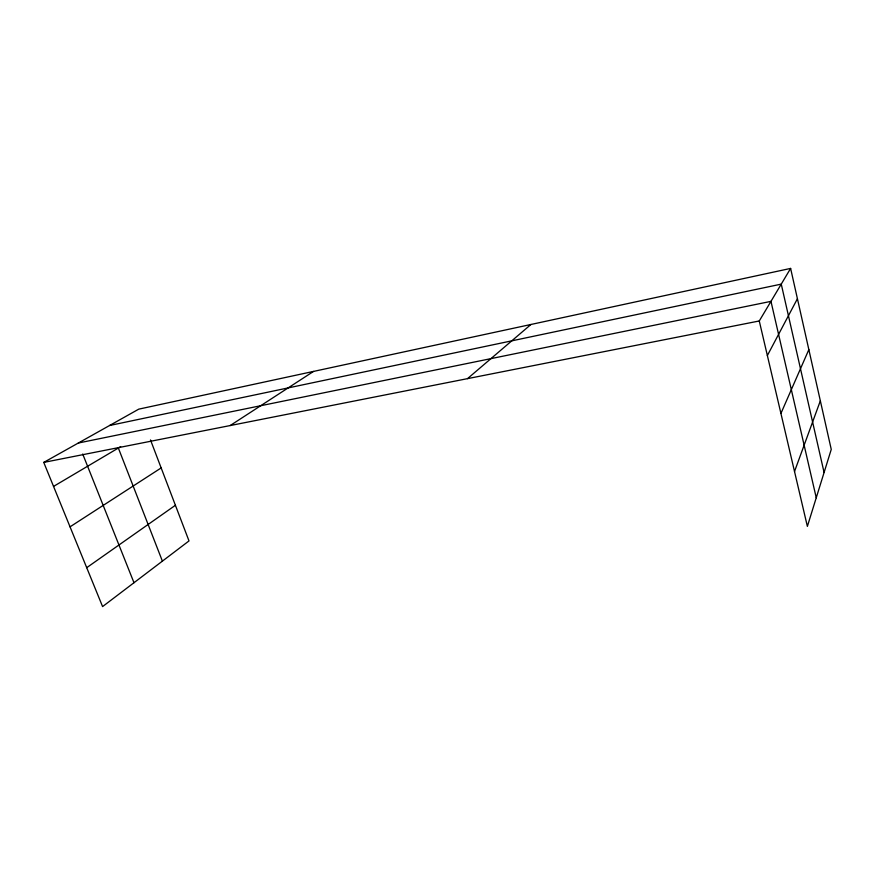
<?xml version="1.0" encoding="UTF-8"?>
<svg xmlns="http://www.w3.org/2000/svg" width="875" height="875" viewBox="0 0 875 875"><rect width="100%" height="100%" fill="white"/><g stroke="black" fill="none" stroke-linecap="round" stroke-linejoin="round"><path stroke-width="1.31" d="M794.522 471.494L820.345 400.816M780.927 413.427L808.85 349.606M767.364 355.545L797.431 298.725M790.617 268.417L831.25 449.4L807.373 526.389L759.27 320.972L790.617 268.417L138.753 409.15L43.75 462.405L102.583 606.583L189 540.925L150.489 439.939M467.502 378.645L530.939 324.483M86.713 567.678L175.405 505.28M230.169 425.556L313.545 371.416M70.044 526.827L161.164 467.928M53.55 486.413L120.652 446.688M109.572 425.502L781.255 284.123L824.086 472.511M78.334 443.023L770.973 301.361L816.255 497.777M43.75 462.405L759.27 320.972M82.72 454.027L133.984 582.728M118.355 448.044L162.4 561.137"/></g></svg>
